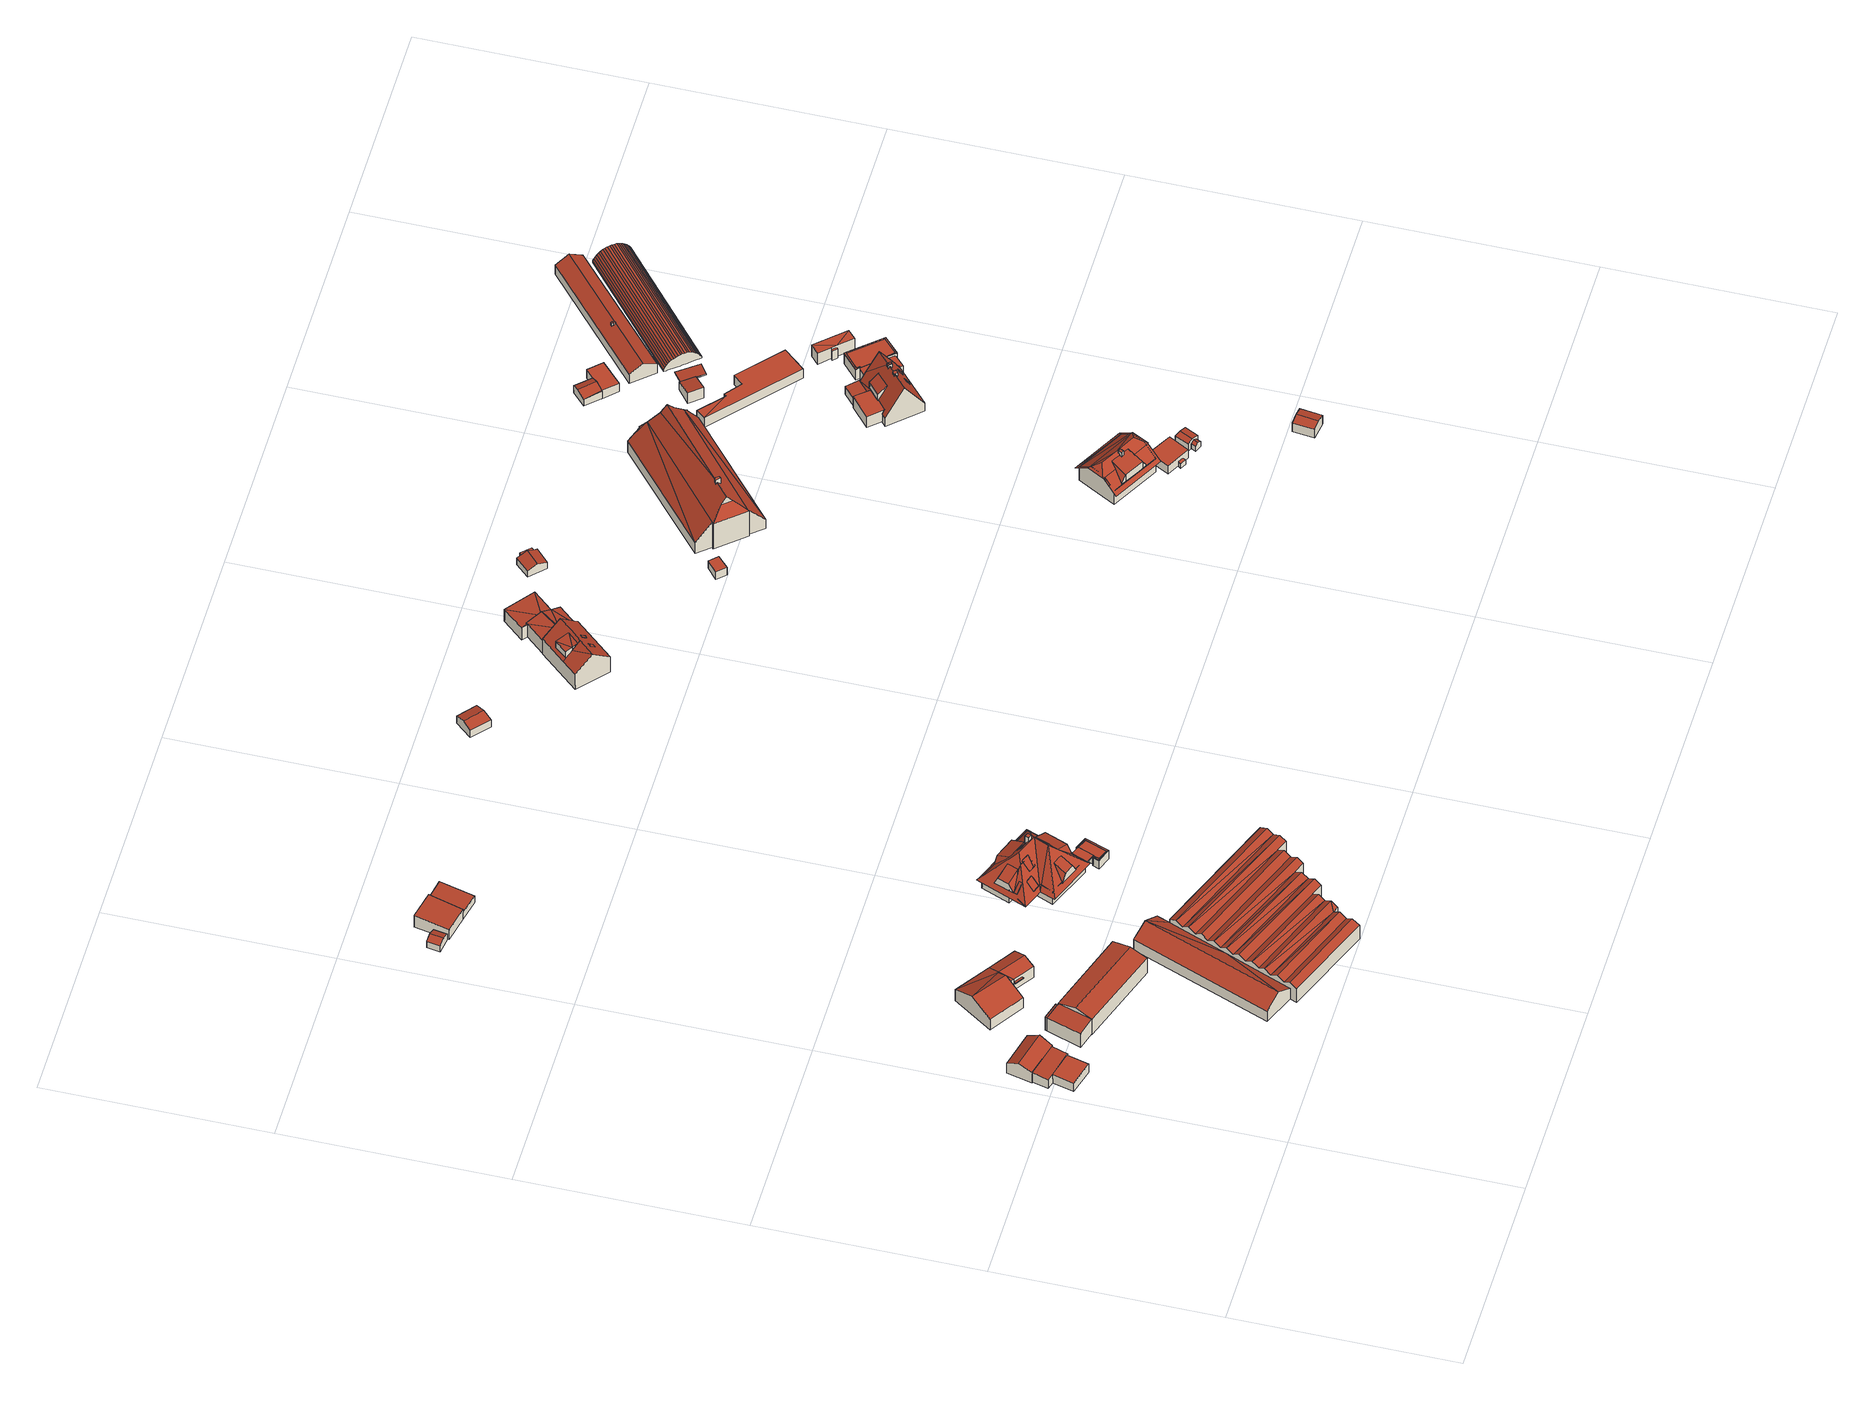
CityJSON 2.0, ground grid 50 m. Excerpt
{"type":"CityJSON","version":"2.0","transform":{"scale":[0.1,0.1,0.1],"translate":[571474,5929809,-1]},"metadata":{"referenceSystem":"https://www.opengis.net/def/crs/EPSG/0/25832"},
"CityObjects":{
"building1":{"type":"Building","attributes":{"Grundfläche 2D":"111.458698","Grundhöhe NN":"0.960"},"geometry":[{"type":"Solid","lod":"3","boundaries":[[[[0,1,2,3]],[[4,2,1,5,6,7]],[[7,6,8,9]],[[10,11,12,13]],[[5,1,0,14,15]],[[16,17,4,7,6,5,15,18,6,7]],[[3,2,4,17,19]],[[0,3,19,14]],[[8,6,18,20]],[[12,21,22,9,8,20,23,13]],[[7,9,22,16]],[[10,13,23,24]],[[11,10,24,25]],[[12,11,25,21]],[[16,22,21,25,24,23,20,18,15,14,19,17]]]],"semantics":{"surfaces":[{"type":"RoofSurface"},{"type":"WallSurface"},{"type":"GroundSurface"}],"values":[[0,0,0,0,1,1,1,1,1,1,1,1,1,1,2]]}}]},
"building2":{"type":"Building","attributes":{"Grundfläche 2D":"97.069006","Grundhöhe NN":"1.306"},"geometry":[{"type":"Solid","lod":"3","boundaries":[[[[26,27,28,29]],[[26,29,30]],[[26,30,31]],[[32,31,30,33,34]],[[31,32,35]],[[36,37,38,35,39]],[[38,31,35]],[[31,38,26]],[[26,38,37,27]],[[34,33,30,29,28,40,41]],[[32,34,41,42]],[[39,35,32,42,43]],[[36,39,43,44]],[[27,37,36,44,45]],[[28,27,45,40]],[[43,42,41,40,45,44]]]],"semantics":{"surfaces":[{"type":"RoofSurface"},{"type":"WallSurface"},{"type":"GroundSurface"}],"values":[[0,0,0,0,0,0,0,1,1,1,1,1,1,1,1,2]]}}]},
"building3":{"type":"Building","attributes":{"Grundfläche 2D":"207.806939","Grundhöhe NN":"1.142"},"geometry":[{"type":"Solid","lod":"3","boundaries":[[[[46,47,48,49]],[[48,50,51,52,49]],[[53,54,55,56]],[[57,58,59,60]],[[47,46,61,62]],[[53,63,64,51,50,48,47,62,65,54]],[[52,51,64,66]],[[61,46,49,52,66]],[[58,55,54,65,67,59]],[[55,58,68,69,56]],[[53,56,69,63]],[[60,59,67,70]],[[57,60,70,71]],[[58,57,71,68]],[[65,62,61,66,64,63,69,68,71,70,67]]]],"semantics":{"surfaces":[{"type":"RoofSurface"},{"type":"WallSurface"},{"type":"GroundSurface"}],"values":[[0,0,0,0,1,1,1,1,1,1,1,1,1,1,2]]}}]},
"building4":{"type":"Building","attributes":{"Grundfläche 2D":"40.644723","Grundhöhe NN":"1.357"},"children":["building4-1"],"geometry":[{"type":"Solid","lod":"3","boundaries":[[[[29,72,30]],[[72,73,74,75,30]],[[75,76,34,33,30]],[[28,72,29]],[[77,78,28,29,30,33,34]],[[72,28,78,79,80,81]],[[81,72,81,80,79,80]],[[79,82,83,74,73,72,81,80]],[[76,75,74,83,84]],[[34,76,84,77]],[[82,79,78,77,84,83]]]],"semantics":{"surfaces":[{"type":"RoofSurface"},{"type":"WallSurface"},{"type":"GroundSurface"}],"values":[[0,0,0,0,1,1,1,1,1,1,2]]}}]},
"building4-1":{"type":"BuildingInstallation","parents":["building4"],"geometry":[{"type":"MultiSurface","lod":"3","boundaries":[[[85,81,86,87]],[[88,80,81,85]],[[80,89,86,81]],[[89,90,87,86]],[[90,88,85,87]],[[80,88,90,89]]],"semantics":{"surfaces":[{"type":"RoofSurface"},{"type":"WallSurface"},{"type":"OuterCeilingSurface"}],"values":[0,1,1,1,1,2]}}]},
"building5":{"type":"Building","attributes":{"Grundfläche 2D":"1112.508896","Grundhöhe NN":"0.335"},"geometry":[{"type":"Solid","lod":"3","boundaries":[[[[91,92,93,94]],[[95,91,94,96]],[[97,95,96,98]],[[99,98,100]],[[97,98,99]],[[101,100,102]],[[103,100,101]],[[99,100,103]],[[104,103,101,105]],[[106,105,107]],[[104,105,106]],[[108,106,107,109]],[[110,111,108,109,112]],[[113,110,114]],[[111,110,113]],[[115,114,116]],[[113,114,115]],[[117,116,118]],[[115,116,117]],[[119,120,118,121]],[[117,118,120]],[[122,120,119,123]],[[124,122,123,125]],[[126,124,125,127]],[[128,129,127,130]],[[126,127,129]],[[131,128,132]],[[129,128,131]],[[133,132,134]],[[131,132,133]],[[135,133,134,136]],[[137,138,139]],[[140,141,137]],[[137,141,138]],[[142,141,140]],[[143,138,141,144]],[[144,141,142]],[[100,98,96,94,93,145,146]],[[102,100,146,147]],[[109,107,105,101,102,147,148]],[[112,109,148,149]],[[118,116,114,110,112,149,150]],[[121,118,150,151]],[[127,125,123,119,121,151,152]],[[130,127,152,153]],[[136,134,132,128,130,153,154]],[[136,154,155,140,135]],[[156,157,92,91,95,97,99,103,104,106,108,111,113,115,117,120,122,124,126,129,131,133,135,140,137,139]],[[93,92,157,145]],[[142,140,155,158]],[[144,142,158,159]],[[143,144,159,160]],[[156,139,138,143,160]],[[149,148,147,146,145,157,156,160,159,158,155,154,153,152,151,150]]]],"semantics":{"surfaces":[{"type":"RoofSurface"},{"type":"WallSurface"},{"type":"GroundSurface"}],"values":[[0,0,0,0,0,0,0,0,0,0,0,0,0,0,0,0,0,0,0,0,0,0,0,0,0,0,0,0,0,0,0,0,0,0,0,0,1,1,1,1,1,1,1,1,1,1,1,1,1,1,1,1,1,2]]}}]},
"building6":{"type":"Building","attributes":{"Grundfläche 2D":"10.899504","Grundhöhe NN":"1.051"},"geometry":[{"type":"Solid","lod":"3","boundaries":[[[[161,162,163,164]],[[165,161,164,166]],[[166,164,163,167,168]],[[165,166,168,169]],[[162,161,165,169,170]],[[163,162,170,167]],[[168,167,170,169]]]],"semantics":{"surfaces":[{"type":"RoofSurface"},{"type":"WallSurface"},{"type":"GroundSurface"}],"values":[[0,0,1,1,1,1,2]]}}]},
"building7":{"type":"Building","attributes":{"Grundfläche 2D":"90.730846","Grundhöhe NN":"1.051"},"geometry":[{"type":"Solid","lod":"3","boundaries":[[[[171,172,173,174]],[[175,176,177,178]],[[171,174,179,180]],[[172,171,180,181]],[[173,172,181,182]],[[177,173,182,183,178]],[[175,178,183,184]],[[175,184,179,174,176]],[[176,174,173,177]],[[181,180,179,184,183,182]]]],"semantics":{"surfaces":[{"type":"RoofSurface"},{"type":"WallSurface"},{"type":"GroundSurface"}],"values":[[0,0,1,1,1,1,1,1,1,2]]}}]},
"building8":{"type":"Building","attributes":{"Grundfläche 2D":"191.192562","Grundhöhe NN":"1.872"},"children":["building8-1","building8-2","building8-3","building8-4","building8-5","building8-6"],"geometry":[{"type":"MultiSurface","lod":"3","boundaries":[[[185,186,187,188]],[[189,190,191,185,188,192,193]],[[190,194,191]],[[195,196,197]],[[198,199,200,201,197,196,202,203]],[[200,199,204]],[[205,206,207,208,209,210]],[[211,206,205,212,213]],[[214,215,216,211,213,217]],[[218,219,220]],[[221,222,223,218]],[[224,222,221,225]],[[226,224,225,227]],[[228,229,230,231,232,233,234,235]],[[236,237,233,232,231,238,239,240,241],[188,187,186,242,243,194,190,189,193,192]],[[244,245,203,202,196,195,246,247,248,239,238,231]],[[249,248,250,251,204,199,198,252,253]],[[234,233,237,236,235],[225,221,218,223,226,227]],[[254,229,255,256,252]],[[254,252,231,230,229]],[[253,252,256,255,249],[213,212,205,210,207,216,217]],[[231,252,198,203,245,244]],[[250,248,247,246,257,251]],[[194,243,191]],[[185,191,243,242]],[[185,242,186]],[[200,204,251,257]],[[195,197,201,200,257,246]],[[207,206,211,216]],[[226,223,222,224]],[[258,254,230,259,260,261]],[[262,253,210,217,256,258,261,263]],[[264,247,250,262,263,265]],[[266,267,268,269,270,271,272,273,274,275,238,264,265,276]],[[277,227,237,271,270,278]],[[259,234,218,277,278,260]],[[260,278,270,269,268,267,266,276,265,263,261]],[[239,264,240]],[[264,238,240]],[[236,241,240,238,275,274,273,272,271,237]],[[235,236,237,227,277]],[[235,277,228]],[[228,277,218,234]],[[255,229,254,258,256]],[[229,230,254]],[[253,249,255,256,217,210]],[[248,249,253,262,250]],[[248,247,264,239]],[[250,247,248]],[[229,228,234,259,230]]],"semantics":{"surfaces":[{"type":"RoofSurface"},{"type":"WallSurface"},{"type":"GroundSurface"}],"values":[0,0,0,0,0,0,0,0,0,0,0,0,0,0,0,0,0,0,0,0,0,0,0,1,1,1,1,1,1,1,1,1,1,1,1,1,2,0,0,0,0,0,0,0,0,0,0,0,0,0]}}]},
"building8-1":{"type":"BuildingInstallation","parents":["building8"],"geometry":[{"type":"MultiSurface","lod":"3","boundaries":[[[279,280,281,282,283,284]],[[285,286,287,282,281,280]],[[287,288,283,282]],[[288,289,284,283]],[[289,290,285,280,279,284]]],"semantics":{"surfaces":[{"type":"RoofSurface"},{"type":"WallSurface"}],"values":[0,1,1,1,1]}}]},
"building8-2":{"type":"BuildingInstallation","parents":["building8"],"geometry":[{"type":"MultiSurface","lod":"3","boundaries":[[[291,292,293,294]],[[294,293,295,296]],[[291,294,296,223]],[[292,291,223,297]],[[293,292,297,295]]],"semantics":{"surfaces":[{"type":"RoofSurface"},{"type":"WallSurface"}],"values":[0,1,1,1,1]}}]},
"building8-3":{"type":"BuildingInstallation","parents":["building8"],"geometry":[{"type":"MultiSurface","lod":"3","boundaries":[[[298,299,300,301,302,303]],[[302,301,304,305]],[[305,306,303,302]],[[306,307,299,298,303]],[[301,300,299,304]]],"semantics":{"surfaces":[{"type":"RoofSurface"},{"type":"WallSurface"}],"values":[0,1,1,1,1]}}]},
"building8-4":{"type":"BuildingInstallation","parents":["building8"],"geometry":[{"type":"MultiSurface","lod":"3","boundaries":[[[308,309,310,311,312]],[[309,308,313]],[[312,311,314,315]],[[316,313,308,312,315,245]],[[317,310,309,313,316,244]],[[311,310,317,314]]],"semantics":{"surfaces":[{"type":"RoofSurface"},{"type":"WallSurface"}],"values":[0,0,1,1,1,1]}}]},
"building8-5":{"type":"BuildingInstallation","parents":["building8"],"geometry":[{"type":"MultiSurface","lod":"3","boundaries":[[[318,319,320,321,322,323]],[[324,325,321,320]],[[326,327,323,322,321,325]],[[319,318,323,327,328,329]],[[329,324,320,319]]],"semantics":{"surfaces":[{"type":"RoofSurface"},{"type":"WallSurface"}],"values":[0,1,1,1,1]}}]},
"building8-6":{"type":"BuildingInstallation","parents":["building8"],"geometry":[{"type":"MultiSurface","lod":"3","boundaries":[[[330,331,332,333,334]],[[335,336,337,334,333,332]],[[338,335,332,331]],[[330,334,337,339]],[[331,330,339,338]]],"semantics":{"surfaces":[{"type":"RoofSurface"},{"type":"WallSurface"}],"values":[0,1,1,1,1]}}]},
"building9":{"type":"Building","attributes":{"Grundfläche 2D":"17.733783","Grundhöhe NN":"1.720"},"children":["building9-1","building9-2"],"geometry":[{"type":"Solid","lod":"3","boundaries":[[[[340,341,342,343,344,345,346,347]],[[348,349,345,344]],[[349,350,346,345]],[[350,351,347,346]],[[351,352,340,347]],[[352,353,341,340]],[[353,354,342,341]],[[354,355,343,342]],[[355,348,344,343]],[[349,348,355,354,353,352,351,350]]]],"semantics":{"surfaces":[{"type":"RoofSurface"},{"type":"WallSurface"},{"type":"GroundSurface"}],"values":[[0,1,1,1,1,1,1,1,1,2]]}}]},
"building9-1":{"type":"BuildingInstallation","parents":["building9"],"geometry":[{"type":"MultiSurface","lod":"3","boundaries":[[[356,357,358,359,360,361,362,363,364,365,366]],[[344,362,361,367,343]],[[344,345,363,362]],[[345,346,364,363]],[[346,347,365,364]],[[340,368,366,365,347]],[[341,369,368,340]],[[370,357,356,369,341]],[[358,357,370,371]],[[359,358,371,372]],[[342,373,360,359,372]],[[343,367,373,342]]],"semantics":{"surfaces":[{"type":"RoofSurface"},{"type":"WallSurface"}],"values":[0,1,1,1,1,1,1,1,1,1,1,1]}}]},
"building9-2":{"type":"BuildingInstallation","parents":["building9"],"geometry":[{"type":"MultiSurface","lod":"3","boundaries":[[[374,375,376,377,378,379]],[[377,376,380,381]],[[379,378,377,381,367,361,360]],[[374,379,360,373,369,356]],[[375,374,356,366,368,380,376]],[[373,367,381,380,368,369]]],"semantics":{"surfaces":[{"type":"RoofSurface"},{"type":"WallSurface"},{"type":"OuterCeilingSurface"}],"values":[0,1,1,1,1,2]}}]},
"building10":{"type":"Building","attributes":{"Grundfläche 2D":"25.165007","Grundhöhe NN":"0.764"},"geometry":[{"type":"Solid","lod":"3","boundaries":[[[[382,383,384,385]],[[386,382,385,387]],[[387,385,384,388,389]],[[386,387,389,390]],[[383,382,386,390,391]],[[384,383,391,388]],[[389,388,391,390]]]],"semantics":{"surfaces":[{"type":"RoofSurface"},{"type":"WallSurface"},{"type":"GroundSurface"}],"values":[[0,0,1,1,1,1,2]]}}]},
"building11":{"type":"Building","attributes":{"Grundfläche 2D":"197.526648","Grundhöhe NN":"-0.293"},"children":["building11-1","building11-2"],"geometry":[{"type":"Solid","lod":"3","boundaries":[[[[392,393,394]],[[393,392,395,396]],[[397,395,392]],[[398,399,400,401,396,395,397,402,403,404,405,406]],[[397,407,402]],[[400,399,408,409,407]],[[409,402,407]],[[410,411,404,403,402,409,412]],[[413,414,415]],[[416,415,417]],[[418,413,415,416]],[[419,417,420]],[[416,417,419]],[[419,420,421]],[[422,423,424]],[[422,424,425]],[[426,422,425,427]],[[426,427,428]],[[400,407,392,394]],[[397,392,407]],[[401,393,396]],[[394,393,401,400]],[[408,399,398,406,429,430]],[[412,409,408,430,431]],[[410,412,431,432]],[[417,415,414,433,429,406,405,404,411,410,432,434,420]],[[421,420,434,435]],[[422,426,418,416,419,421,435,436,423]],[[437,433,414,413,418,426,428]],[[424,423,436,438]],[[425,424,438,439]],[[427,425,439,440]],[[428,427,440,437]],[[437,440,439,438,436,435,434,432,431,430,429,433]]]],"semantics":{"surfaces":[{"type":"RoofSurface"},{"type":"WallSurface"},{"type":"GroundSurface"}],"values":[[0,0,0,0,0,0,0,0,0,0,0,0,0,0,0,0,0,0,1,1,1,1,1,1,1,1,1,1,1,1,1,1,1,2]]}}]},
"building11-1":{"type":"BuildingInstallation","parents":["building11"],"geometry":[{"type":"MultiSurface","lod":"3","boundaries":[[[441,442,443,444]],[[444,443,445,446]],[[441,444,446,447]],[[442,441,447,448]],[[443,442,448,445]]],"semantics":{"surfaces":[{"type":"RoofSurface"},{"type":"WallSurface"}],"values":[0,1,1,1,1]}}]},
"building11-2":{"type":"BuildingInstallation","parents":["building11"],"geometry":[{"type":"MultiSurface","lod":"3","boundaries":[[[449,450,451,452,453,454]],[[455,456,454,453,452]],[[456,457,449,454]],[[457,458,450,449]],[[458,455,452,451,450]]],"semantics":{"surfaces":[{"type":"RoofSurface"},{"type":"WallSurface"}],"values":[0,1,1,1,1]}}]},
"building12":{"type":"Building","attributes":{"Grundfläche 2D":"8.848247","Grundhöhe NN":"1.099"},"geometry":[{"type":"Solid","lod":"3","boundaries":[[[[459,460,461,462]],[[463,464,462,461]],[[464,465,459,462]],[[465,466,460,459]],[[466,463,461,460]],[[466,465,464,463]]]],"semantics":{"surfaces":[{"type":"RoofSurface"},{"type":"WallSurface"},{"type":"GroundSurface"}],"values":[[0,1,1,1,1,2]]}}]},
"building13":{"type":"Building","attributes":{"Grundfläche 2D":"19.521272","Grundhöhe NN":"0.605"},"geometry":[{"type":"Solid","lod":"3","boundaries":[[[[467,468,469,470,471]],[[472,473,468,467,474]],[[471,470,475,476]],[[474,467,471,476,477]],[[472,474,477,478]],[[470,469,468,473,472,478,475]],[[477,476,475,478]]]],"semantics":{"surfaces":[{"type":"RoofSurface"},{"type":"WallSurface"},{"type":"GroundSurface"}],"values":[[0,0,1,1,1,1,2]]}}]},
"building14":{"type":"Building","attributes":{"Grundfläche 2D":"2.206530","Grundhöhe NN":"0.624"},"geometry":[{"type":"Solid","lod":"3","boundaries":[[[[479,480,481,482]],[[480,479,483,484]],[[481,480,484,485]],[[482,481,485,486]],[[479,482,486,483]],[[484,483,486,485]]]],"semantics":{"surfaces":[{"type":"RoofSurface"},{"type":"WallSurface"},{"type":"GroundSurface"}],"values":[[0,1,1,1,1,2]]}}]},
"building15":{"type":"Building","attributes":{"Grundfläche 2D":"503.381167","Grundhöhe NN":"1.001"},"children":["building15-1"],"geometry":[{"type":"Solid","lod":"3","boundaries":[[[[487,488,489]],[[489,488,490]],[[491,492,493,494,488,487,495,496,497]],[[498,490,488,499]],[[493,500,494]],[[496,495,501,502,503]],[[504,505,506]],[[500,507,508,491,497,502,501,506,505,509]],[[507,492,508]],[[492,491,508]],[[510,511,512,505,504]],[[512,499,488,505]],[[505,488,513,509]],[[494,513,488]],[[500,493,507]],[[493,492,507]],[[513,494,500,509]],[[503,502,497,496]],[[514,515,487,489]],[[515,516,495,487]],[[516,517,501,495]],[[517,518,506,501]],[[518,519,504,506]],[[519,520,510,504]],[[520,521,511,510]],[[521,522,512,511]],[[522,523,499,512]],[[523,524,498,499]],[[524,525,490,498]],[[525,514,489,490]],[[520,519,518,517,516,515,514,525,524,523,522,521]]]],"semantics":{"surfaces":[{"type":"RoofSurface"},{"type":"WallSurface"},{"type":"GroundSurface"}],"values":[[0,0,0,0,0,0,0,0,0,0,0,0,0,0,0,0,1,1,1,1,1,1,1,1,1,1,1,1,1,1,2]]}}]},
"building15-1":{"type":"BuildingInstallation","parents":["building15"],"geometry":[{"type":"MultiSurface","lod":"3","boundaries":[[[526,527,528,529,530,531,532]],[[529,528,527,533,534,535]],[[536,530,529,535,491,508]],[[536,537,531,530]],[[537,507,532,531]],[[526,532,507,493]],[[526,493,527]],[[493,533,527]]],"semantics":{"surfaces":[{"type":"RoofSurface"},{"type":"WallSurface"}],"values":[0,1,1,1,1,1,1,1]}}]},
"building16":{"type":"Building","attributes":{"Grundfläche 2D":"120.667231","Grundhöhe NN":"0.031"},"children":["building16-1"],"geometry":[{"type":"MultiSurface","lod":"3","boundaries":[[[538,539,540,541,542]],[[543,544,545,546,547,548,539,538,549,550]],[[551,552,548,547,553]],[[554,555,556,557,558,559,560,553,547,546,561,550,549,538,542,562,563,564,565]],[[554,565,564,566,567]],[[555,554,567,566,568,569]],[[570,568,571,572,573]],[[574,568,570,573,572,575,576]],[[569,568,574,576,575,577,555]],[[578,572,571]],[[577,575,579,580,556,555]],[[580,579,558,557,556]],[[563,562,542,541,540,581,582,552,551,553,560,559,583,584]],[[582,548,552]],[[582,581,539,548]],[[581,540,539]],[[585,586,587,588]],[[589,590,591,592,593,594,595,570,574,569,596,567,565,597,562,585,588,598]],[[573,595,594,599]],[[600,587,586,560,601,557,580,602,577,576,573,599]],[[599,594,593,592,591,590,589,598,588,587,600]],[[562,597,565,564,563]],[[564,565,567,566]],[[567,596,569,574,568,566]],[[578,571,568,570,595]],[[574,570,568]],[[572,578,595,573]],[[572,573,576,575]],[[577,602,580,579,575]],[[576,577,575]],[[579,580,557,558]],[[557,601,560,559,558]],[[560,586,585,562,563,584,583,559]]],"semantics":{"surfaces":[{"type":"RoofSurface"},{"type":"WallSurface"},{"type":"GroundSurface"}],"values":[0,0,0,0,0,0,0,0,0,0,0,0,0,1,1,1,1,1,1,1,2,0,0,0,0,0,0,0,0,0,0,0,0]}}]},
"building16-1":{"type":"BuildingInstallation","parents":["building16"],"geometry":[{"type":"MultiSurface","lod":"3","boundaries":[[[603,604,605,606,607,608]],[[609,610,606,605,604,543,550]],[[610,611,607,606]],[[611,612,546,545,603,608,607]],[[543,604,603,545,544]]],"semantics":{"surfaces":[{"type":"RoofSurface"},{"type":"WallSurface"}],"values":[0,1,1,1,1]}}]},
"building17":{"type":"Building","attributes":{"Grundfläche 2D":"33.291758","Grundhöhe NN":"0.031"},"geometry":[{"type":"Solid","lod":"3","boundaries":[[[[613,614,615,616]],[[617,618,619,620]],[[613,616,621,622]],[[614,613,622,623]],[[615,614,623,624]],[[618,617,625,626]],[[615,624,627,619,618,626,621,616]],[[620,619,627,628]],[[617,620,628,625]],[[625,628,627,624,623,622,621,626]]]],"semantics":{"surfaces":[{"type":"RoofSurface"},{"type":"WallSurface"},{"type":"GroundSurface"}],"values":[[0,0,1,1,1,1,1,1,1,2]]}}]},
"building18":{"type":"Building","attributes":{"Grundfläche 2D":"1.910133","Grundhöhe NN":"0.121"},"geometry":[{"type":"Solid","lod":"3","boundaries":[[[[629,630,631,632]],[[633,629,632,634,635]],[[636,637,635,634,632,631,638,639]],[[633,635,637,640]],[[630,629,633,640,641]],[[631,630,641,638]],[[637,636,639,638,641,640]]]],"semantics":{"surfaces":[{"type":"RoofSurface"},{"type":"WallSurface"},{"type":"GroundSurface"}],"values":[[0,0,1,1,1,1,2]]}}]},
"building19":{"type":"Building","attributes":{"Grundfläche 2D":"10.587827","Grundhöhe NN":"0.031"},"geometry":[{"type":"Solid","lod":"3","boundaries":[[[[642,643,644,645,646,647]],[[643,648,649,650,644]],[[648,643,642,651,652]],[[649,648,652,653]],[[654,655,647,646,645,644,650,649,653,656]],[[642,647,655,651]],[[656,653,652,651,655,654]]]],"semantics":{"surfaces":[{"type":"RoofSurface"},{"type":"WallSurface"},{"type":"GroundSurface"}],"values":[[0,0,1,1,1,1,2]]}}]},
"building20":{"type":"Building","attributes":{"Grundfläche 2D":"20.503907","Grundhöhe NN":"0.374"},"geometry":[{"type":"Solid","lod":"3","boundaries":[[[[657,658,659,660]],[[659,661,662,660]],[[658,657,663,664]],[[661,659,658,664,665]],[[662,661,665,666]],[[663,657,660,662,666]],[[664,663,666,665]]]],"semantics":{"surfaces":[{"type":"RoofSurface"},{"type":"WallSurface"},{"type":"GroundSurface"}],"values":[[0,0,1,1,1,1,2]]}}]},
"building21":{"type":"Building","attributes":{"Grundfläche 2D":"113.310477","Grundhöhe NN":"0.473"},"geometry":[{"type":"Solid","lod":"3","boundaries":[[[[667,668,669,670,671,672,673]],[[668,667,674]],[[675,676,672,671]],[[676,677,673,672]],[[677,678,667,673]],[[678,679,674,667]],[[679,680,668,674]],[[680,681,669,668]],[[681,682,670,669]],[[682,675,671,670]],[[677,676,675,682,681,680,679,678]]]],"semantics":{"surfaces":[{"type":"RoofSurface"},{"type":"WallSurface"},{"type":"GroundSurface"}],"values":[[0,0,1,1,1,1,1,1,1,1,2]]}}]},
"building22":{"type":"Building","attributes":{"Grundfläche 2D":"18.613907","Grundhöhe NN":"1.035"},"geometry":[{"type":"Solid","lod":"3","boundaries":[[[[683,684,685,686]],[[687,683,686,688]],[[687,688,689]],[[688,686,685,690,691]],[[689,688,691,692]],[[693,684,683,687,689,692,694]],[[685,684,693,690]],[[692,691,690,693,694]]]],"semantics":{"surfaces":[{"type":"RoofSurface"},{"type":"WallSurface"},{"type":"GroundSurface"}],"values":[[0,0,0,1,1,1,1,2]]}}]},
"building23":{"type":"Building","attributes":{"Grundfläche 2D":"209.048642","Grundhöhe NN":"0.546"},"children":["building23-1","building23-2","building23-3","building23-4","building23-5","building23-6"],"geometry":[{"type":"Solid","lod":"3","boundaries":[[[[695,696,697]],[[698,699,700,701]],[[702,698,701,703]],[[704,705,706]],[[705,707,706]],[[708,709,703,701,700,710,696,695,711,712,704,706,713,714,715,709]],[[716,717,703,709,715,714,718]],[[702,717,699,698]],[[717,702,703]],[[719,717,716,720]],[[721,722,723,724,725,726,727,728]],[[695,729,730,705,731,732,711]],[[733,734,735,736,719,737,738]],[[739,740,741,742]],[[743,697,696,710,744,745,746]],[[732,712,711]],[[712,732,731,704]],[[731,705,704]],[[747,713,706,707,748,749]],[[718,714,713,747,750]],[[716,718,750,751]],[[741,752,753,744,710,700,699,717,719,736,742]],[[743,754,755,729,695,697]],[[730,729,755,756]],[[705,730,756,748,707]],[[720,737,719]],[[737,720,716,738]],[[738,716,751,757,733]],[[734,733,757,758]],[[721,759,760,740,722]],[[734,758,761,726,725,724,723,722,740,739,735]],[[727,726,761,762]],[[728,727,762,763]],[[721,728,763,759]],[[742,736,735,739]],[[760,752,741,740]],[[753,764,745,744]],[[746,745,764,765]],[[743,746,765,754]],[[756,755,754,765,764,753,752,760,759,763,762,761,758,757,751,750,747,749,748]]]],"semantics":{"surfaces":[{"type":"RoofSurface"},{"type":"WallSurface"},{"type":"GroundSurface"}],"values":[[0,0,0,0,0,0,0,0,0,0,0,0,0,0,0,1,1,1,1,1,1,1,1,1,1,1,1,1,1,1,1,1,1,1,1,1,1,1,1,2]]}}]},
"building23-1":{"type":"BuildingInstallation","parents":["building23"],"geometry":[{"type":"MultiSurface","lod":"3","boundaries":[[[766,767,768,769,770]],[[767,766,771]],[[772,771,766,773,774]],[[775,776,777,770,769,768]],[[777,703,702,778,774,773,766,770]],[[772,774,778,779]],[[771,772,779,698]],[[698,701,767,771]],[[701,775,768,767]]],"semantics":{"surfaces":[{"type":"RoofSurface"},{"type":"WallSurface"}],"values":[0,0,0,1,1,1,1,1,1]}}]},
"building23-2":{"type":"BuildingInstallation","parents":["building23"],"geometry":[{"type":"MultiSurface","lod":"3","boundaries":[[[780,708,781,782,783,784,785,786,787,788,789]],[[712,780,789,788,711]],[[786,785,784,783,790,791]],[[787,786,791,695,711,788]]],"semantics":{"surfaces":[{"type":"RoofSurface"},{"type":"WallSurface"}],"values":[0,1,1,1]}}]},
"building23-3":{"type":"BuildingInstallation","parents":["building23"],"geometry":[{"type":"MultiSurface","lod":"3","boundaries":[[[792,793,794,795,796]],[[793,792,797,798]],[[715,799,794,793,798]],[[795,794,799,800]],[[797,792,796,795,800,709]]],"semantics":{"surfaces":[{"type":"RoofSurface"},{"type":"WallSurface"}],"values":[0,1,1,1,1]}}]},
"building23-4":{"type":"BuildingInstallation","parents":["building23"],"geometry":[{"type":"MultiSurface","lod":"3","boundaries":[[[801,802,803,804]],[[801,804,805,806]],[[804,803,807,805]],[[802,801,806,808]],[[803,802,808,807]]],"semantics":{"surfaces":[{"type":"RoofSurface"},{"type":"WallSurface"}],"values":[0,1,1,1,1]}}]},
"building23-5":{"type":"BuildingInstallation","parents":["building23"],"geometry":[{"type":"MultiSurface","lod":"3","boundaries":[[[809,810,811,812]],[[811,810,813,814]],[[811,814,812]],[[810,809,813]]],"semantics":{"surfaces":[{"type":"RoofSurface"},{"type":"WallSurface"}],"values":[0,1,1,1]}}]},
"building23-6":{"type":"BuildingInstallation","parents":["building23"],"geometry":[{"type":"MultiSurface","lod":"3","boundaries":[[[815,816,817,818,819,820,821,822,823,824,825,826,827,828]],[[820,819,722,723]],[[721,722,819,818]],[[723,829,821,820]],[[822,821,829,830]],[[823,822,830,831]],[[824,823,831,832]],[[825,824,832,833]],[[826,825,833,834]],[[834,724,827,826]],[[724,725,726,815,828,827]],[[726,727,816,815]],[[727,728,817,816]],[[728,721,818,817]]],"semantics":{"surfaces":[{"type":"RoofSurface"},{"type":"WallSurface"}],"values":[0,1,1,1,1,1,1,1,1,1,1,1,1,1]}}]},
"building24":{"type":"Building","attributes":{"Grundfläche 2D":"15.504333","Grundhöhe NN":"1.388"},"children":["building24-1"],"geometry":[{"type":"Solid","lod":"3","boundaries":[[[[835,836,837,838,839]],[[839,838,840,841]],[[835,839,841,842]],[[836,835,842,843,844,845,846,837]],[[844,840,838,837,846,845]],[[842,841,840,844,843]]]],"semantics":{"surfaces":[{"type":"RoofSurface"},{"type":"WallSurface"},{"type":"GroundSurface"}],"values":[[0,1,1,1,1,2]]}}]},
"building24-1":{"type":"BuildingInstallation","parents":["building24"],"geometry":[{"type":"MultiSurface","lod":"3","boundaries":[[[846,847,848,849,850]],[[847,846,851]],[[852,853,850,849]],[[853,845,846,850]],[[845,854,851,846]],[[854,855,847,851]],[[855,856,848,847]],[[856,852,849,848]],[[853,852,856,855,854,845]]],"semantics":{"surfaces":[{"type":"RoofSurface"},{"type":"WallSurface"},{"type":"OuterCeilingSurface"}],"values":[0,0,1,1,1,1,1,1,2]}}]},
"building25":{"type":"Building","attributes":{"Grundfläche 2D":"25.307260","Grundhöhe NN":"0.727"},"geometry":[{"type":"Solid","lod":"3","boundaries":[[[[857,687,858,859]],[[687,857,860,861]],[[858,687,861,862]],[[859,858,862,863]],[[857,859,863,860]],[[862,861,860,863]]]],"semantics":{"surfaces":[{"type":"RoofSurface"},{"type":"WallSurface"},{"type":"GroundSurface"}],"values":[[0,1,1,1,1,2]]}}]},
"building26":{"type":"Building","attributes":{"Grundfläche 2D":"22.386979","Grundhöhe NN":"0.022"},"geometry":[{"type":"Solid","lod":"3","boundaries":[[[[864,865,866]],[[867,865,864]],[[868,864,866,869]],[[870,871,872,873]],[[866,865,874,875]],[[869,866,875,876]],[[869,876,877,872,868]],[[878,867,864,868,872,871,879]],[[865,867,878,874]],[[873,872,877,880]],[[881,870,873,880]],[[871,870,881,879]],[[879,881,880,877,876,875,874,878]]]],"semantics":{"surfaces":[{"type":"RoofSurface"},{"type":"WallSurface"},{"type":"GroundSurface"}],"values":[[0,0,0,0,1,1,1,1,1,1,1,1,2]]}}]},
"building27":{"type":"Building","attributes":{"Grundfläche 2D":"212.048213","Grundhöhe NN":"0.709"},"children":["building27-1","building27-2"],"geometry":[{"type":"Solid","lod":"3","boundaries":[[[[882,883,884,885,886,887]],[[888,887,886,885,884,889]],[[883,882,890,891]],[[889,884,883,891,892]],[[888,889,892,893]],[[890,882,887,888,893]],[[891,890,893,892]]]],"semantics":{"surfaces":[{"type":"RoofSurface"},{"type":"WallSurface"},{"type":"GroundSurface"}],"values":[[0,0,1,1,1,1,2]]}}]},
"building27-1":{"type":"BuildingInstallation","parents":["building27"],"geometry":[{"type":"MultiSurface","lod":"3","boundaries":[[[894,895,896,897,898,899]],[[900,901,896,895]],[[897,896,901,902,903]],[[903,904,905,899,898,897]],[[905,906,894,899]]],"semantics":{"surfaces":[{"type":"RoofSurface"},{"type":"WallSurface"}],"values":[0,1,1,1,1]}}]},
"building27-2":{"type":"BuildingInstallation","parents":["building27"],"geometry":[{"type":"MultiSurface","lod":"3","boundaries":[[[907,908,909,910]],[[895,894,910,909]],[[911,907,910,894,906]],[[911,912,908,907]],[[900,895,909,908,912]]],"semantics":{"surfaces":[{"type":"RoofSurface"},{"type":"WallSurface"}],"values":[0,1,1,1,1]}}]},
"building28":{"type":"Building","attributes":{"Grundfläche 2D":"282.872825","Grundhöhe NN":"0.778"},"geometry":[{"type":"Solid","lod":"3","boundaries":[[[[913,914,915,916]],[[917,913,916,918]],[[919,917,918,920]],[[921,919,920,922]],[[923,921,922,924]],[[925,923,924,926]],[[927,925,926,928]],[[929,927,928,930]],[[931,929,930,932]],[[933,931,932,934]],[[935,933,934,936]],[[937,935,936,938]],[[939,937,938,940]],[[941,939,940,942]],[[943,941,942,944]],[[945,943,944,946]],[[947,945,946,948]],[[949,947,948,950]],[[951,949,950,952]],[[953,951,952,954]],[[955,956,957,958,959,960,961,962,963,964,965,954,952,950,948,946,944,942,940,938,936,934,932,930,928,926,924,922,920,918,916,915,966,967]],[[953,954,965,968]],[[969,970,971,972,973,914,913,917,919,921,923,925,927,929,931,933,935,937,939,941,943,945,947,949,951,953,968,974]],[[915,914,973,966]],[[971,970,969,974,968,965,964,963,962,961,960,959,958,957,956,955,967,966,973,972]]]],"semantics":{"surfaces":[{"type":"RoofSurface"},{"type":"WallSurface"},{"type":"GroundSurface"}],"values":[[0,0,0,0,0,0,0,0,0,0,0,0,0,0,0,0,0,0,0,0,1,1,1,1,2]]}}]}
},
"vertices":[
[30,600,49],[23,572,64],[109,551,64],[115,579,49],[102,523,49],[17,543,49],[19,543,49],[99,523,49],[10,507,46],[90,487,46],[15,455,45],[74,439,45],[87,488,45],[28,502,45],[30,600,20],[17,543,20],[99,523,20],[102,523,20],[19,543,20],[115,579,20],[10,507,20],[87,488,20],[90,487,20],[28,502,20],[15,455,20],[74,439,20],
[238,656,58],[236,653,57],[237,653,57],[238,653,57],[253,675,68],[251,676,68],[194,751,56],[269,698,57],[270,700,56],[164,707,79],[209,612,54],[236,653,77],[238,656,79],[134,662,54],[237,653,23],[270,700,23],[194,751,23],[134,662,23],[209,612,23],[236,653,23],
[396,473,65],[203,537,65],[190,497,75],[382,432,75],[177,459,66],[177,458,65],[369,393,65],[177,459,65],[203,536,65],[162,549,61],[136,472,61],[164,554,60],[162,549,60],[200,537,64],[201,541,64],[396,473,21],[203,537,21],[177,459,21],[177,458,21],[203,536,21],[369,393,21],[200,537,21],[162,549,21],[136,472,21],[201,541,21],[164,554,21],
[251,643,56],[269,631,56],[296,613,56],[311,636,68],[328,661,56],[270,700,24],[237,653,24],[251,643,24],[251,643,48],[251,643,50],[269,631,24],[296,613,24],[328,661,24],
[269,631,50],[247,638,50],[266,626,50],[269,631,48],[247,638,48],[266,626,48],
[381,96,62],[375,80,53],[577,1,53],[583,18,62],[387,110,53],[589,32,53],[393,125,62],[595,48,62],[399,141,53],[600,62,53],[620,72,62],[614,57,53],[405,155,62],[411,170,53],[626,87,53],[417,185,62],[631,101,62],[423,200,53],[637,115,53],[670,120,62],[429,215,62],[664,105,53],[434,229,53],[676,135,53],[441,245,62],[681,150,62],[447,259,53],[687,165,53],[719,170,62],[453,274,62],[713,155,53],[459,289,53],[725,185,53],[465,304,62],[731,200,62],[470,318,53],[736,215,53],[769,219,62],[477,334,62],[763,204,53],[482,348,53],[775,235,53],[488,363,62],[781,249,62],[495,379,53],[787,265,53],[441,245,44],[346,110,66],[381,96,44],[495,379,44],[468,423,66],[506,408,44],[308,125,44],[431,438,44],[577,1,13],[600,62,13],[614,57,13],[637,115,13],[664,105,13],[687,165,13],[713,155,13],[736,215,13],[763,204,13],[787,265,13],[495,379,13],[381,96,13],[375,80,13],[506,408,13],[431,438,13],[308,125,13],
[77,1796,46],[95,1793,39],[100,1823,39],[82,1827,46],[60,1799,39],[65,1829,39],[100,1823,21],[65,1829,21],[60,1799,21],[95,1793,21],
[209,1766,41],[225,1844,46],[176,1854,46],[159,1777,41],[97,1790,50],[159,1777,50],[176,1854,56],[113,1868,56],[159,1777,21],[209,1766,21],[225,1844,21],[176,1854,21],[113,1868,21],[97,1790,21],
[548,756,86],[539,760,66],[537,736,91],[537,728,100],[559,719,100],[585,709,100],[596,738,86],[546,724,100],[554,721,100],[606,734,66],[637,688,66],[604,689,101],[633,677,87],[583,641,102],[581,637,102],[612,625,87],[613,627,87],[595,668,101],[593,662,101],[608,615,66],[568,626,99],[558,599,87],[568,595,66],[569,595,65],[569,596,66],[568,596,68],[534,608,87],[564,628,99],[545,635,99],[525,613,66],[524,612,65],[525,612,66],[526,613,68],[503,701,98],[500,700,94],[506,700,99],[507,701,102],[477,713,87],[473,701,67],[486,737,87],[516,725,102],[490,747,66],[491,746,67],[486,656,57],[498,652,57],[510,657,67],[579,686,126],[570,690,126],[532,705,126],[514,697,110],[451,670,57],[497,785,57],[502,773,68],[650,718,64],[658,722,57],[653,724,57],[505,781,57],[548,756,67],[596,738,66],[586,674,113],[589,668,107],[613,627,66],[614,625,64],[618,618,57],[600,574,57],[613,622,64],[611,623,66],[565,653,126],[595,585,67],[508,652,67],[486,618,57],[498,624,68],[612,625,66],[496,625,66],[524,693,110],[524,693,29],[496,625,29],[598,584,64],[598,584,29],[651,718,64],[651,718,29],[646,720,29],[645,720,29],[511,773,29],[508,775,29],[503,776,29],[503,776,63],[508,775,63],[511,773,63],[645,720,64],[646,720,64],[650,718,29],[477,712,67],[477,712,29],
[554,713,109],[551,706,118],[562,702,118],[566,700,118],[569,709,107],[554,715,107],[551,706,117],[562,702,117],[566,700,117],[569,709,106],[554,715,106],[554,713,108],
[473,701,68],[470,693,68],[486,687,87],[489,694,87],[486,687,86],[489,694,86],[470,693,67],
[502,658,66],[505,657,66],[509,670,82],[511,674,86],[494,679,85],[488,663,66],[511,674,85],[494,679,84],[488,663,65],[502,658,65],
[589,668,108],[586,674,114],[583,676,118],[577,660,117],[585,656,108],[591,672,108],[577,660,116],[585,656,107],[591,672,107],[583,676,117],
[583,695,128],[585,701,128],[576,705,128],[573,696,128],[581,693,128],[582,693,128],[576,705,108],[573,696,118],[581,693,118],[582,693,118],[583,695,115],[585,701,108],
[515,679,94],[534,672,93],[540,689,114],[525,695,114],[521,696,114],[540,689,113],[526,695,113],[521,696,113],[534,672,92],[515,679,93],
[638,610,51],[640,610,51],[626,573,51],[623,574,51],[617,559,51],[648,547,51],[668,602,51],[639,613,51],[617,559,27],[648,547,27],[668,602,27],[639,613,27],[638,610,27],[640,610,27],[626,573,27],[623,574,27],
[640,610,53],[664,600,53],[646,551,53],[621,560,53],[626,573,53],[623,574,53],[617,559,53],[648,547,53],[668,602,53],[639,613,53],[638,610,53],[623,574,52],[638,610,52],[640,610,52],[664,600,51],[646,551,51],[621,560,51],[626,573,52],
[640,610,54],[638,610,54],[612,621,54],[598,584,54],[623,574,54],[626,573,54],[612,621,52],[598,584,52],
[706,1877,45],[722,1896,38],[683,1928,38],[667,1909,45],[690,1857,38],[651,1891,38],[683,1928,18],[651,1891,18],[690,1857,18],[722,1896,18],
[889,1739,79],[900,1777,76],[877,1750,76],[924,1756,82],[924,1757,82],[900,1730,82],[896,1781,52],[872,1754,52],[877,1750,57],[900,1777,57],[905,1726,87],[929,1752,87],[954,1781,87],[922,1810,52],[921,1810,52],[889,1739,70],[843,1721,52],[875,1692,87],[986,1753,52],[984,1755,54],[908,1664,52],[958,1851,47],[922,1810,47],[952,1783,58],[988,1829,58],[954,1781,57],[960,1854,47],[1006,1814,50],[984,1755,43],[1023,1799,43],[988,1829,46],[1006,1814,48],[1046,1859,48],[989,1908,42],[960,1854,44],[947,1861,43],[958,1851,44],[921,1810,7],[843,1721,7],[908,1664,7],[986,1753,7],[922,1810,7],[984,1755,7],[1023,1799,7],[1006,1814,7],[958,1851,7],[1046,1859,7],[989,1908,7],[947,1861,7],
[929,1732,77],[924,1727,77],[932,1720,68],[938,1725,68],[932,1720,67],[938,1725,67],[929,1732,76],[924,1727,76],
[918,1704,68],[910,1711,77],[906,1706,77],[904,1705,77],[906,1704,75],[913,1697,68],[904,1705,76],[913,1697,67],[918,1704,67],[910,1711,76],
[1223,1541,43],[1197,1518,43],[1215,1499,43],[1240,1523,43],[1215,1499,21],[1240,1523,21],[1223,1541,21],[1197,1518,21],
[1126,1875,44],[1156,1904,44],[1146,1914,39],[1139,1921,35],[1110,1891,35],[1173,1887,35],[1167,1893,38],[1143,1858,35],[1139,1921,16],[1110,1891,16],[1143,1858,16],[1173,1887,16],
[1146,1914,37],[1167,1893,37],[1172,1899,37],[1152,1919,37],[1146,1914,16],[1167,1893,16],[1172,1899,16],[1152,1919,16],
[1281,1548,95],[1516,1746,95],[1256,1577,52],[1493,1781,52],[1351,1555,140],[1356,1559,140],[1356,1560,140],[1523,1720,123],[1278,1545,95],[1308,1537,123],[1317,1526,140],[1511,1760,80],[1513,1762,80],[1533,1708,141],[1331,1483,95],[1326,1515,123],[1317,1526,123],[1359,1456,48],[1568,1683,95],[1334,1486,95],[1357,1560,140],[1354,1552,136],[1543,1697,124],[1597,1660,48],[1580,1678,80],[1582,1679,80],[1533,1708,124],[1256,1577,20],[1281,1548,20],[1278,1545,20],[1331,1483,20],[1334,1486,20],[1359,1456,20],[1597,1660,20],[1580,1678,20],[1582,1679,20],[1513,1762,20],[1511,1760,20],[1493,1781,20],
[1356,1560,148],[1354,1562,148],[1350,1559,148],[1349,1558,148],[1357,1550,148],[1361,1554,148],[1357,1560,148],[1354,1562,136],[1350,1559,136],[1349,1558,136],[1357,1550,132],[1361,1554,132],
[1706,784,80],[1688,749,69],[1698,744,51],[1700,751,56],[1703,771,71],[1688,789,79],[1686,790,79],[1682,792,79],[1684,796,81],[1664,808,81],[1645,773,69],[1691,792,81],[1690,793,81],[1637,781,53],[1635,779,51],[1654,797,71],[1733,780,87],[1689,803,87],[1650,824,87],[1628,817,75],[1622,815,71],[1623,814,71],[1626,813,71],[1685,795,81],[1734,754,71],[1739,752,71],[1740,751,71],[1738,760,76],[1761,789,71],[1752,786,76],[1760,790,71],[1755,791,73],[1756,793,71],[1777,821,43],[1657,877,49],[1660,875,49],[1756,792,71],[1643,851,71],[1646,850,71],[1645,849,72],[1661,884,43],[1642,852,71],[1644,846,75],[1688,749,50],[1645,773,50],[1606,783,43],[1722,720,43],[1721,730,50],[1613,789,50],[1613,789,10],[1721,730,10],[1738,760,10],[1752,786,10],[1753,787,10],[1755,791,10],[1756,793,10],[1769,815,10],[1769,815,50],[1753,787,75],[1737,759,76],[1737,759,10],[1660,875,10],[1644,846,10],[1628,816,74],[1644,846,74],
[1682,792,91],[1688,789,91],[1691,794,91],[1692,797,91],[1687,800,91],[1685,797,91],[1691,794,82],[1692,797,84],[1687,800,84],[1685,797,82],
[1743,683,24],[1756,676,24],[1760,684,24],[1748,690,24],[1747,751,35],[1722,704,35],[1775,676,35],[1800,722,35],[1748,690,10],[1743,683,10],[1756,676,10],[1760,684,10],[1747,751,10],[1722,704,10],[1775,676,10],[1800,722,10],
[1803,663,31],[1811,659,26],[1816,670,26],[1809,673,31],[1796,666,26],[1805,675,29],[1801,677,26],[1805,675,11],[1801,677,11],[1816,670,11],[1809,673,11],[1796,666,11],[1811,659,11],
[1835,698,33],[1820,705,36],[1805,675,36],[1809,673,36],[1816,670,34],[1820,668,33],[1807,712,33],[1792,681,33],[1801,677,35],[1835,698,10],[1807,712,10],[1792,681,10],[1809,673,10],[1820,668,10],[1805,675,10],
[1932,435,40],[1938,484,40],[1917,486,45],[1911,437,45],[1896,489,40],[1890,440,40],[1932,435,14],[1938,484,14],[1896,489,14],[1890,440,14],
[1672,1621,43],[1602,1649,43],[1785,1489,42],[1827,1537,42],[1733,1620,42],[1713,1598,43],[1677,1626,43],[1619,1669,42],[1733,1620,15],[1713,1598,15],[1677,1626,15],[1672,1621,15],[1619,1669,15],[1602,1649,15],[1785,1489,15],[1827,1537,15],
[1641,1885,47],[1653,1897,41],[1623,1929,41],[1610,1917,47],[1624,1870,42],[1592,1900,41],[1622,1868,41],[1623,1929,20],[1592,1900,20],[1622,1868,20],[1653,1897,20],[1624,1870,20],
[1760,1340,47],[1784,1369,40],[1756,1344,40],[1784,1309,108],[1813,1336,108],[1793,1359,61],[1783,1310,107],[1779,1305,108],[1778,1305,108],[1714,1298,48],[1713,1299,47],[1709,1302,39],[1710,1302,39],[1760,1310,82],[1765,1293,108],[1784,1368,40],[1735,1319,47],[1736,1317,49],[1699,1293,39],[1729,1260,108],[1760,1288,108],[1841,1300,40],[1834,1314,63],[1760,1226,40],[1843,1303,41],[1844,1302,40],[1807,1384,46],[1814,1377,46],[1815,1376,46],[1855,1333,46],[1870,1317,46],[1872,1314,46],[1908,1347,46],[1845,1418,46],[1733,1370,47],[1686,1329,47],[1714,1298,47],[1736,1317,47],[1846,1294,41],[1870,1317,41],[1855,1333,41],[1834,1314,41],[1844,1302,41],[1841,1300,41],[1855,1333,45],[1814,1377,45],[1793,1359,45],[1834,1314,45],[1734,1368,38],[1788,1365,41],[1790,1366,41],[1764,1395,38],[1699,1293,15],[1710,1302,15],[1709,1302,15],[1760,1226,15],[1841,1300,15],[1793,1359,15],[1788,1365,15],[1734,1368,15],[1733,1370,15],[1686,1329,15],[1846,1294,15],[1870,1317,15],[1807,1384,15],[1814,1377,15],[1872,1314,15],[1908,1347,15],[1845,1418,15],[1790,1366,15],[1764,1395,15],
[1778,1305,112],[1783,1310,112],[1781,1312,112],[1777,1308,112],[1776,1307,112],[1784,1309,112],[1787,1306,112],[1779,1305,112],[1782,1301,112],[1781,1312,102],[1777,1308,102],[1776,1307,102],[1782,1301,102],[1787,1306,102],
[1750,1302,82],[1770,1320,82],[1773,1323,82],[1779,1328,82],[1768,1340,69],[1765,1343,66],[1764,1344,65],[1760,1340,65],[1735,1319,65],[1736,1317,66],[1765,1343,49],[1764,1344,47],
[1763,1295,111],[1758,1290,111],[1763,1284,111],[1769,1289,111],[1765,1293,111],[1763,1295,103],[1758,1290,103],[1763,1284,101],[1769,1289,101],
[1796,1270,53],[1790,1277,67],[1784,1271,67],[1790,1265,53],[1790,1265,52],[1796,1270,52],[1784,1271,66],[1790,1277,66],
[1818,1290,53],[1812,1297,67],[1806,1292,67],[1812,1285,53],[1812,1297,66],[1806,1292,66],
[1872,1314,47],[1908,1347,47],[1845,1418,47],[1807,1384,47],[1814,1377,47],[1815,1376,47],[1817,1378,47],[1811,1384,47],[1845,1414,47],[1904,1347,47],[1872,1318,47],[1856,1334,47],[1855,1333,47],[1870,1317,47],[1817,1378,46],[1811,1384,46],[1845,1414,46],[1904,1347,46],[1872,1318,46],[1856,1334,46],
[1673,1668,55],[1705,1693,46],[1706,1694,46],[1683,1723,46],[1650,1696,55],[1683,1723,24],[1650,1696,24],[1673,1668,24],[1705,1693,24],[1706,1694,24],[1706,1694,41],[1706,1694,45],
[1720,1675,45],[1745,1693,43],[1710,1739,43],[1685,1720,45],[1705,1693,45],[1710,1739,41],[1685,1720,41],[1705,1693,41],[1720,1675,41],[1745,1693,41],
[1672,1914,42],[1652,1841,42],[1699,1886,42],[1672,1914,17],[1624,1870,17],[1652,1841,17],[1699,1886,17],
[1865,1439,42],[1912,1426,42],[1853,1489,43],[1893,1409,42],[1856,1448,42],[1834,1471,42],[1861,1436,37],[1865,1439,37],[1856,1448,37],[1852,1445,37],[1912,1426,10],[1853,1489,10],[1834,1471,10],[1856,1448,10],[1893,1409,10],[1865,1439,10],[1852,1445,10],[1861,1436,10],
[1721,1779,44],[1974,2002,44],[1954,2025,62],[1797,1888,62],[1793,1884,62],[1700,1803,62],[1679,1827,44],[1933,2049,44],[1721,1779,17],[1974,2002,17],[1933,2049,17],[1679,1827,17],
[1793,1892,64],[1790,1889,64],[1789,1888,64],[1792,1885,64],[1793,1885,64],[1796,1888,64],[1790,1889,59],[1789,1888,59],[1792,1885,61],[1792,1885,62],[1793,1885,62],[1796,1888,62],[1793,1892,59],
[1790,1895,65],[1787,1892,65],[1790,1889,65],[1793,1892,65],[1790,1895,57],[1787,1892,57],
[1984,1981,28],[1983,1983,23],[1728,1767,23],[1729,1765,28],[1986,1979,32],[1731,1763,32],[1988,1976,36],[1734,1760,36],[1991,1973,40],[1736,1757,40],[1994,1970,43],[1739,1754,43],[1997,1966,46],[1742,1750,46],[2000,1962,48],[1745,1746,48],[2003,1958,50],[1749,1742,50],[2007,1954,50],[1752,1738,50],[2010,1950,51],[1755,1735,51],[2013,1946,50],[1759,1731,50],[2017,1942,50],[1762,1727,50],[2020,1938,48],[1765,1723,48],[2023,1935,46],[1769,1719,46],[2026,1931,43],[1772,1715,43],[2029,1928,40],[1775,1712,40],[2032,1925,36],[1777,1709,36],[2034,1922,32],[1779,1706,32],[2036,1920,28],[1781,1704,28],[2037,1918,23],[1783,1702,23],[1734,1760,18],[1736,1757,18],[1752,1738,18],[1755,1735,18],[1762,1727,18],[1765,1723,18],[1775,1712,18],[1777,1709,18],[1779,1706,18],[1781,1704,18],[1783,1702,18],[1728,1767,18],[1731,1763,18],[2037,1918,18],[2003,1958,18],[2000,1962,18],[1988,1976,18],[1986,1979,18],[1983,1983,18],[2036,1920,18]
]}
